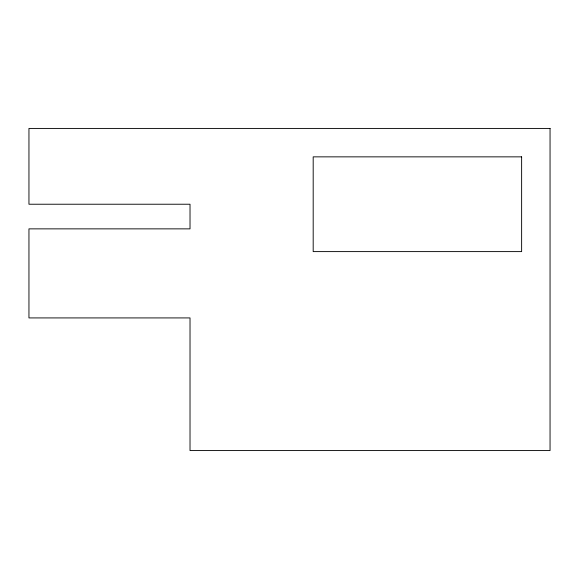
<?xml version="1.0" encoding="UTF-8"?>
<svg xmlns="http://www.w3.org/2000/svg" width="579" height="579" viewBox="0 0 579 579"><rect width="100%" height="100%" fill="white"/><g stroke="black" fill="none" stroke-linecap="round" stroke-linejoin="round"><path stroke-width="0.87" d="M550.05 128.429L28.95 128.429L28.95 204.228L190.021 204.228L190.021 228.864L28.95 228.864L28.95 317.922L190.021 317.922L190.021 450.571L550.05 450.571L550.05 128.429M521.628 156.858L313.188 156.858L313.188 251.604L521.628 251.604L521.628 156.858"/></g></svg>
